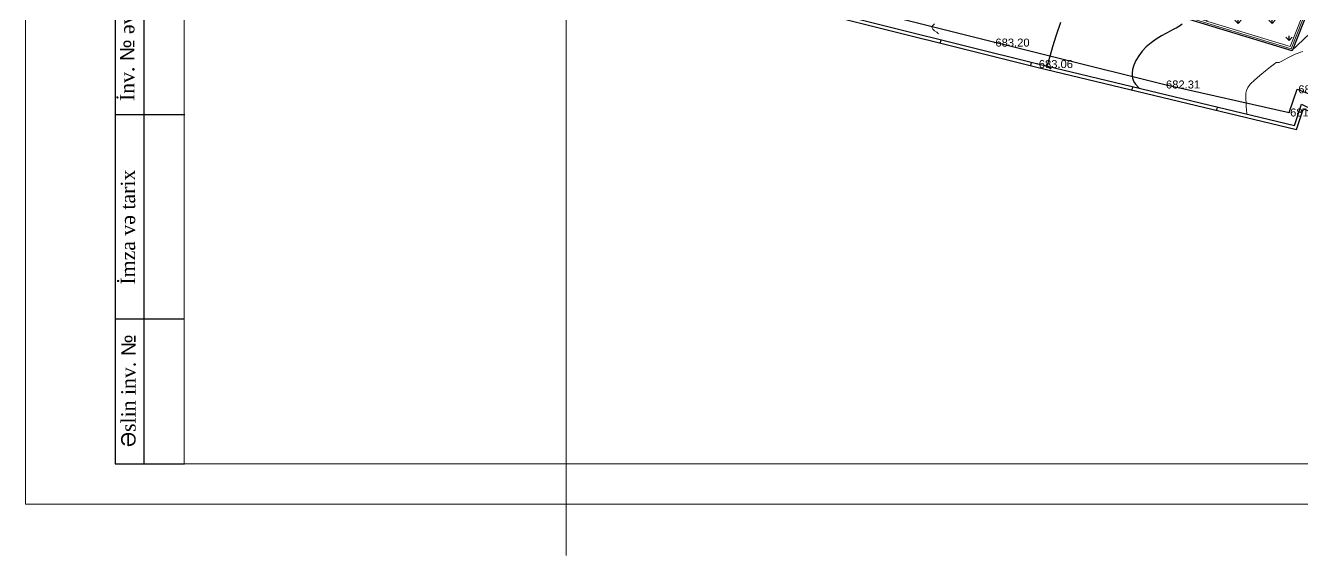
# Model space of a CAD drawing. Header units: feet. Extents: x 3381 to 1374491, y 675186 to 8751562.
# Drawn here: x 686414.1 to 686573.6, y 4375565.3 to 4375631.5 of the extents above; entities that cross this region are included whole.
import ezdxf

# ---------------------------------------------------------------- set-up
doc = ezdxf.new("R2010")
doc.units = ezdxf.units.FT
doc.header["$MEASUREMENT"] = 0
doc.header["$PDMODE"] = 34
doc.header["$PDSIZE"] = 0.01
doc.linetypes.add('DUZ', pattern=[0])
doc.layers.get('0').update_dxf_attribs({"linetype": 'CONTINUOUS'})
doc.layers.add('0_Point_Height', color=2, linetype='CONTINUOUS')
doc.layers.add('0_Point_Point', color=7, linetype='CONTINUOUS')
for name, color, linetype, lineweight in [('ANA HORIZONTAL', 24, 'CONTINUOUS', 30), ('HORIZANTAL', 24, 'CONTINUOUS', 13), ('km setka', 170, 'CONTINUOUS', 15), ('rabit xt', 7, 'CONTINUOUS', 13)]:
    doc.layers.add(name, color=color, linetype=linetype, lineweight=lineweight)
doc.styles.get("Standard").update_dxf_attribs({"font": 'arial.ttf', "height": 2.5})

msp = doc.modelspace()

# ---------------------------------------------------------------- hatches: boundary and pattern name
at = {"lineweight": 25}
h = msp.add_hatch(dxfattribs=at)
h.set_pattern_fill('GRASS', color=3, scale=3)
h.set_pattern_definition([(90, (1404.5853, -372.1015), (-2.121320343, 2.121320343), [0.5625, -3.680140689]), (45, (1404.5853, -372.1015), (-2.1213203436, 2.1213203436), [0.5625, -2.4375]), (135, (1404.5853, -372.1015), (-2.1213203436, -2.1213203436), [0.5625, -2.4375])])
edge = h.paths.add_edge_path()
edge.add_line((686518.245, 4375729.835), (686514.499, 4375702.72))
edge.add_line((686514.499, 4375702.72), (686506.378, 4375703.873))
edge.add_line((686506.378, 4375703.873), (686505.563, 4375698.232))
edge.add_line((686505.563, 4375698.232), (686510.215, 4375697.56))
edge.add_line((686510.215, 4375697.56), (686509.488, 4375692.177))
edge.add_line((686509.488, 4375692.177), (686501.116, 4375693.308))
edge.add_line((686501.116, 4375693.308), (686498.975, 4375677.452))
edge.add_line((686498.975, 4375677.452), (686506.301, 4375676.462))
edge.add_line((686506.301, 4375676.462), (686506.079, 4375674.808))
edge.add_line((686506.079, 4375674.808), (686505.914, 4375673.573))
edge.add_line((686505.914, 4375673.573), (686504.666, 4375664.257))
edge.add_line((686504.666, 4375664.257), (686515.386, 4375662.713))
edge.add_line((686515.386, 4375662.713), (686542.016, 4375659.12))
edge.add_line((686542.016, 4375659.12), (686542.429, 4375662.23))
edge.add_line((686542.429, 4375662.23), (686556.28, 4375660.392))
edge.add_line((686556.28, 4375660.392), (686556, 4375658.284))
edge.add_line((686556, 4375658.284), (686561.356, 4375657.574))
edge.add_line((686561.356, 4375657.574), (686561.65, 4375659.75))
edge.add_line((686561.65, 4375659.75), (686561.244, 4375659.733))
edge.add_line((686561.244, 4375659.733), (686561.593, 4375662.369))
edge.add_arc((686571.855, 4375662.191), 10.263, 114.23947, 179.00955, ccw=False)
edge.add_line((686567.641, 4375671.55), (686568.436, 4375671.243))
edge.add_line((686568.436, 4375671.243), (686568.083, 4375668.146))
edge.add_line((686568.083, 4375668.146), (686571.407, 4375667.706))
edge.add_line((686571.407, 4375667.706), (686571.812, 4375670.768))
edge.add_line((686571.812, 4375670.768), (686574.343, 4375670.433))
edge.add_line((686574.343, 4375670.433), (686573.95, 4375667.359))
edge.add_line((686573.95, 4375667.359), (686577.261, 4375666.833))
edge.add_line((686577.261, 4375666.833), (686577.887, 4375670.327))
edge.add_line((686577.887, 4375670.327), (686568.138, 4375671.754))
edge.add_arc((686571.686, 4375662.404), 10, 87.49935, 110.7786, ccw=False)
edge.add_line((686572.122, 4375672.395), (686585.768, 4375670.551))
edge.add_line((686585.768, 4375670.551), (686586.42, 4375677.931))
edge.add_line((686586.42, 4375677.931), (686579.15, 4375678.937))
edge.add_line((686579.15, 4375678.937), (686581.562, 4375697.557))
edge.add_line((686581.562, 4375697.557), (686583.143, 4375697.766))
edge.add_line((686583.143, 4375697.766), (686582.548, 4375692.678))
edge.add_line((686582.548, 4375692.678), (686587.727, 4375691.968))
edge.add_line((686587.727, 4375691.968), (686587.376, 4375689.406))
edge.add_line((686587.376, 4375689.406), (686582.274, 4375690.105))
edge.add_line((686582.274, 4375690.105), (686581.662, 4375684.737))
edge.add_line((686581.662, 4375684.737), (686586.751, 4375684.02))
edge.add_line((686586.751, 4375684.02), (686586.971, 4375684.02))
edge.add_line((686586.971, 4375684.02), (686588.22, 4375692.464))
edge.add_line((686588.22, 4375692.464), (686588.921, 4375697.203))
edge.add_line((686588.921, 4375697.203), (686583.329, 4375698.182))
edge.add_line((686583.329, 4375698.182), (686581.662, 4375697.789))
edge.add_line((686581.662, 4375697.789), (686581.662, 4375698.744))
edge.add_arc((686584.744, 4375698.066), 3.155, 95.46152, 167.5925, ccw=False)
edge.add_line((686584.443, 4375701.207), (686597.772, 4375699.4))
edge.add_line((686597.772, 4375699.4), (686598.514, 4375704.648))
edge.add_line((686598.514, 4375704.648), (686585.15, 4375706.444))
edge.add_arc((686592.824, 4375704.765), 7.856, 132.71876, 167.65465, ccw=False)
edge.add_line((686587.494, 4375710.537), (686595.119, 4375707.603))
edge.add_line((686595.119, 4375707.603), (686596.873, 4375712.187))
edge.add_line((686596.873, 4375712.187), (686603.983, 4375709.466))
edge.add_line((686603.983, 4375709.466), (686581.055, 4375651.428))
edge.add_line((686581.055, 4375651.428), (686572.125, 4375628.825))
edge.add_line((686572.125, 4375628.825), (686480.53, 4375656.702))
edge.add_line((686480.53, 4375656.702), (686505.765, 4375705.997))
edge.add_line((686505.765, 4375705.997), (686518.068, 4375730.031))
edge.add_line((686518.068, 4375730.031), (686518.338, 4375730.524))
edge.add_line((686518.338, 4375730.524), (686518.245, 4375729.835))

# ---------------------------------------------------------------- linework, layer by layer
at = {"color": 7, "lineweight": 25, "ltscale": 15}
msp.add_line((686428.917, 4375576.78, 2281.53), (686428.917, 4375637.98, 2281.53), dxfattribs=at)
at = {"linetype": 'Continuous'}
for p, q in [((686528.462, 4375629.709), (686528.382, 4375629.317)), ((686539.761, 4375626.888), (686539.681, 4375626.496)), ((686552.423, 4375623.84), (686552.343, 4375623.448)), ((686562.995, 4375621.301), (686562.914, 4375620.909))]:
    msp.add_line(p, q, dxfattribs=at)
at = {"color": 7, "linetype": 'DUZ', "lineweight": 25}
for p, q in [((686425.367, 4375620.384, 2281.53), (686434.007, 4375620.384, 2281.53)), ((686425.317, 4375594.867, 2281.53), (686433.957, 4375594.867, 2281.53))]:
    msp.add_line(p, q, dxfattribs=at)
at = {"color": 7, "lineweight": 25}
msp.add_lwpolyline([(686592.129, 4375714.427), (686604.503, 4375709.691), (686572.361, 4375628.331), (686479.956, 4375656.455), (686523.147, 4375740.827), (686582.987, 4375717.928)], dxfattribs=at)
at = {"color": 1, "lineweight": 0}
msp.add_lwpolyline([(686480.243, 4375656.58), (686523.243, 4375740.58), (686604.243, 4375709.58), (686572.243, 4375628.58)], close=True, dxfattribs=at)
at = {"color": 7, "lineweight": 18}
for points in [[(686484.212, 4375663.891), (686480.539, 4375656.703), (686572.104, 4375628.859), (686580.926, 4375651.034)], [(686572.281, 4375628.307), (686575.321, 4375631.206), (686582.082, 4375630.426)]]:
    msp.add_lwpolyline(points, dxfattribs=at)
at = {"color": 30, "linetype": 'Continuous', "elevation": 684.227}
msp.add_lwpolyline([(686438.677, 4375653.24), (686462.632, 4375647.659), (686484.762, 4375641.903), (686503.701, 4375637.329), (686515.499, 4375634.331), (686556.457, 4375624.138), (686571.969, 4375620.645), (686572.985, 4375623.536), (686583.667, 4375619.354), (686596.102, 4375613.334), (686616.816, 4375600.531)], dxfattribs=at)
at = {"linetype": 'Continuous', "elevation": 684.355}
for points in [[(686462.371, 4375646.048), (686485.675, 4375640.393), (686540.565, 4375626.687), (686572.632, 4375618.987), (686573.528, 4375621.672), (686596.889, 4375610.359), (686614.537, 4375596.679)], [(686462.306, 4375645.652), (686485.58, 4375640.005), (686540.47, 4375626.299), (686572.896, 4375618.512), (686573.764, 4375621.114), (686596.677, 4375610.017), (686614.292, 4375596.363)]]:
    msp.add_lwpolyline(points, dxfattribs=at)
at = {"color": 7, "linetype": 'DUZ', "lineweight": 25, "elevation": 2281.53}
msp.add_lwpolyline([(686433.957, 4375637.98), (686425.317, 4375637.98), (686425.317, 4375576.78), (686433.957, 4375576.78)], dxfattribs=at)
at = {"color": 30, "linetype": 'Continuous'}
msp.add_open_spline([(686571.555, 4375647.092), (686573.992, 4375648.275), (686579.085, 4375650.747), (686587.951, 4375647.923), (686595.222, 4375644.896), (686599.591, 4375639.648), (686600.542, 4375633.991), (686600.664, 4375630.011), (686600.738, 4375627.597)], degree=3, knots=[0, 0, 0, 0, 7.836941, 16.3836643, 26.4729488, 31.3164679, 36.0335798, 43.3067516, 43.3067516, 43.3067516, 43.3067516], dxfattribs=at)
at = {"layer": '0_Point_Point'}
for p in [(686535.146, 4375629.369, 683.201), (686540.565, 4375626.687, 683.056), (686556.457, 4375624.138, 682.313), (686572.985, 4375623.536, 681.814), (686571.969, 4375620.645, 681.835)]:
    msp.add_point(p, dxfattribs=at)
at = {"layer": 'ANA HORIZONTAL', "color": 32, "lineweight": 30}
for points, elevation in [([(686543.408, 4375631.879), (686542.888, 4375630.262), (686542.431, 4375628.813), (686542.071, 4375627.634), (686541.872, 4375626.953), (686541.787, 4375626.631), (686541.764, 4375626.519), (686541.763, 4375626.495), (686541.778, 4375626.453), (686541.825, 4375626.377), (686541.923, 4375626.283), (686542.075, 4375626.185), (686542.229, 4375626.089)], 683), ([(686558.596, 4375631.654), (686558.299, 4375631.404), (686558.057, 4375631.261), (686557.855, 4375631.171), (686557.65, 4375631.085), (686557.4, 4375630.953), (686557.12, 4375630.798), (686556.65, 4375630.542), (686556.051, 4375630.2), (686555.387, 4375629.788), (686554.721, 4375629.32), (686554.115, 4375628.814), (686553.634, 4375628.284), (686553.199, 4375627.681), (686552.836, 4375627.111), (686552.563, 4375626.556), (686552.397, 4375625.996), (686552.354, 4375625.53), (686552.379, 4375625.164), (686552.425, 4375624.91), (686552.458, 4375624.78), (686552.49, 4375624.68), (686552.584, 4375624.475), (686552.796, 4375624.158), (686553.186, 4375623.719), (686553.281, 4375623.634)], 682.5)]:
    msp.add_lwpolyline(points, dxfattribs=dict(at, elevation=elevation))
at = {"layer": 'HORIZANTAL', "color": 32, "linetype": 'Continuous', "lineweight": 13, "elevation": 683.5}
msp.add_lwpolyline([(686527.651, 4375631.681), (686527.428, 4375631.463), (686527.356, 4375631.369), (686527.345, 4375631.34), (686527.346, 4375631.286), (686527.377, 4375631.181), (686527.478, 4375631.029), (686527.68, 4375630.841), (686527.962, 4375630.634), (686528.172, 4375630.467)], dxfattribs=at)
at = {"layer": 'HORIZANTAL', "color": 16, "linetype": 'Continuous', "lineweight": 20, "elevation": 682}
msp.add_lwpolyline([(686573.688, 4375628.249), (686573.389, 4375628.172), (686573.094, 4375628.051), (686572.726, 4375627.896), (686572.316, 4375627.707), (686571.83, 4375627.452), (686571.351, 4375627.188), (686570.963, 4375626.977), (686570.75, 4375626.876), (686570.551, 4375626.874), (686570.361, 4375626.859), (686570.137, 4375626.705), (686569.658, 4375626.341), (686569.021, 4375625.836), (686568.323, 4375625.257), (686567.66, 4375624.673), (686567.128, 4375624.151), (686566.825, 4375623.761), (686566.658, 4375623.372), (686566.581, 4375623.026), (686566.566, 4375622.684), (686566.587, 4375622.305), (686566.615, 4375621.851), (686566.631, 4375621.377), (686566.653, 4375620.947), (686566.712, 4375620.533), (686566.752, 4375620.399)], dxfattribs=at)
at = {"layer": 'km setka', "flags": 128}
msp.add_lwpolyline([(686481.662, 4375837.464), (686481.662, 4375565.344)], dxfattribs=at)
at = {"layer": 'rabit xt', "color": 7, "lineweight": 20, "ltscale": 0.3, "elevation": -688.014}
msp.add_lwpolyline([(686414.108, 4375868.757), (686414.108, 4375571.757), (686834.108, 4375571.757)], dxfattribs=at)
msp.add_lwpolyline([(686433.914, 4375863.787), (686828.914, 4375863.787), (686828.914, 4375576.787), (686433.914, 4375576.787)], close=True, dxfattribs=at)

# ---------------------------------------------------------------- texts
at = {"lineweight": -2, "ltscale": 6, "char_height": 1.8, "attachment_point": 1, "rotation": 90}
for s, width, insert in [('{\\fTimes New Roman|b0|i0|c238|p18;İnv. }№{\\fTimes New Roman|b0|i0|c238|p18; əvəzi}', 8579.88325, (686425.909, 4375622.056, 2281.53)), ('{\\fTimes New Roman|b0|i0|c238|p18;İmza və tarix}', 7788.32644, (686426.002, 4375599.148, 2281.53)), ('Ə{\\fTimes New Roman|b0|i0|c238|p18;slin inv.} №', 7648.61359, (686426.06, 4375578.866, 2281.53))]:
    msp.add_mtext_dynamic_manual_height_columns(s, width=width, gutter_width=18, heights=[0], dxfattribs=dict(at, insert=insert))
at = {"layer": '0_Point_Height', "color": 0}
for s, p in [('683.20', (686535.282, 4375628.855, 683.201)), ('683.06', (686540.701, 4375626.173, 683.056)), ('682.31', (686556.593, 4375623.624, 682.313)), ('681.81', (686573.121, 4375623.022, 681.814)), ('681.84', (686572.105, 4375620.131, 681.835))]:
    msp.add_text(s, height=1, dxfattribs=at).set_placement(p)

doc.saveas('drawing.dxf')
